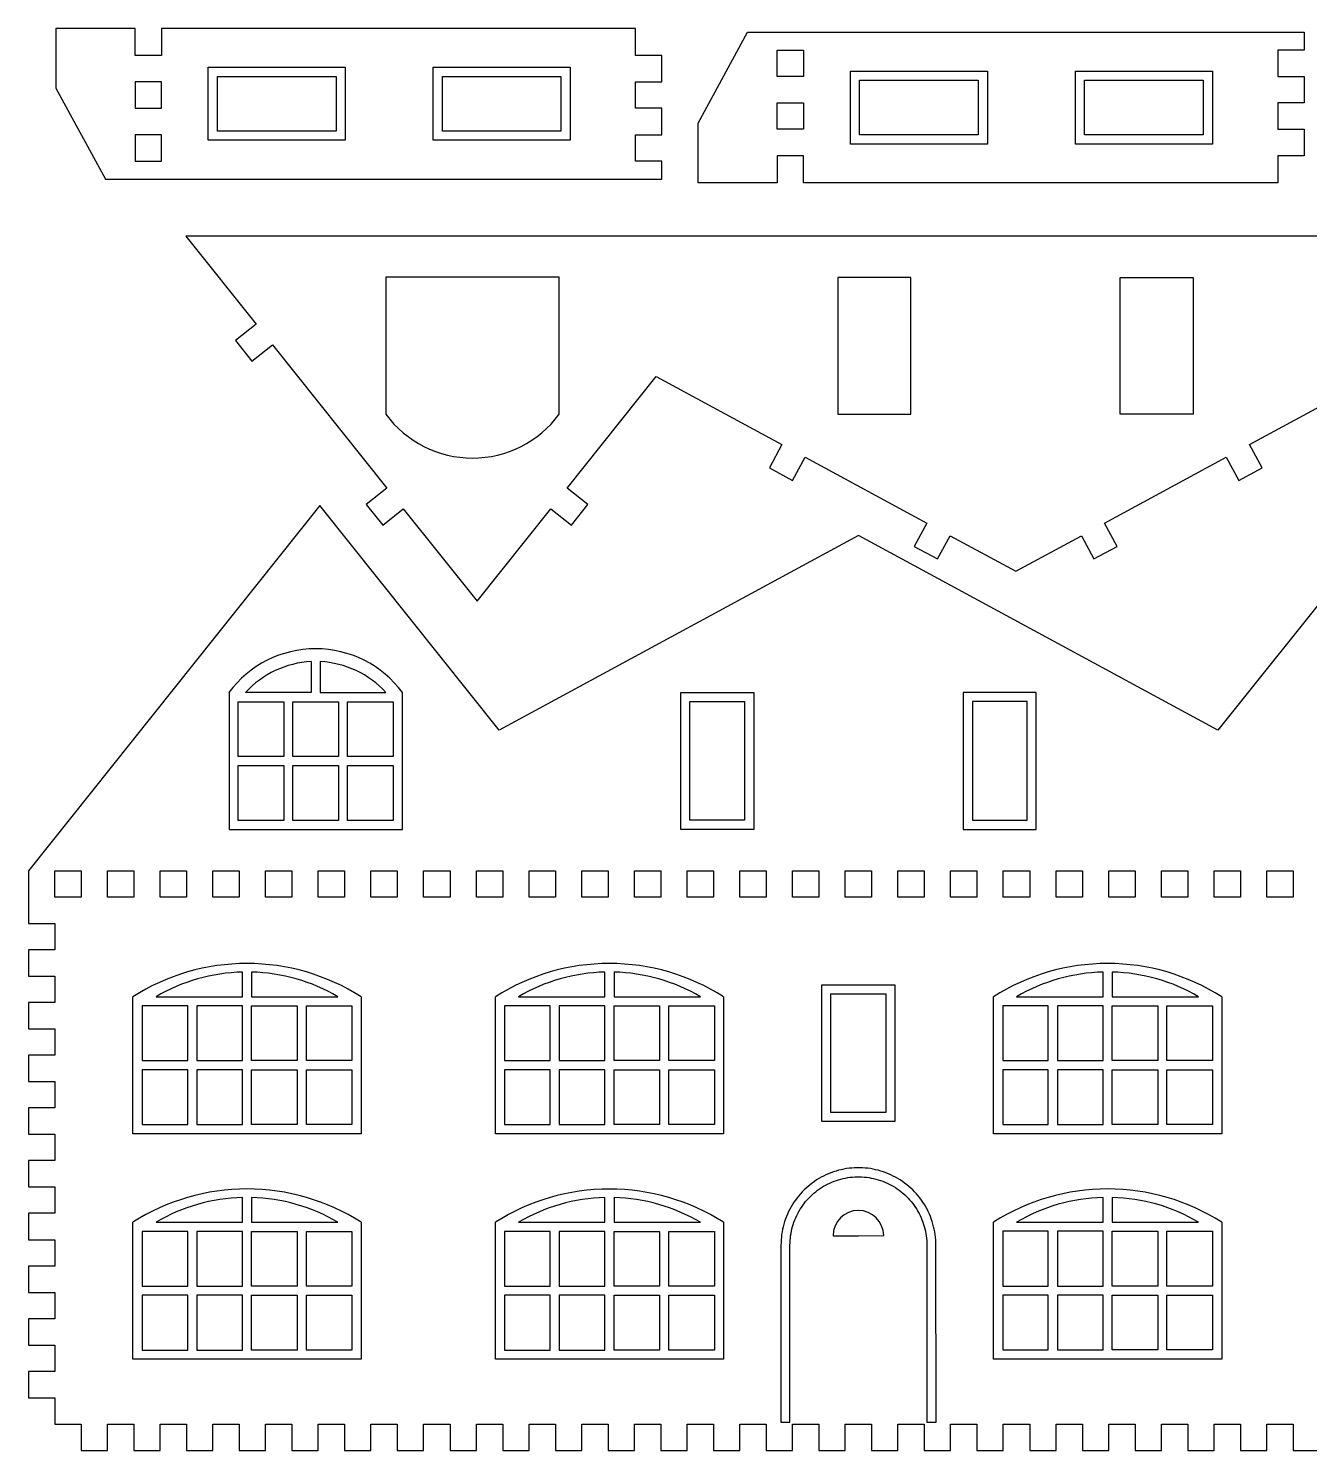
# Model space of a CAD drawing. Extents: x 3 to 797, y -421 to 397.
# Drawn here: x 187.6 to 382.1, y 2.7 to 218.5 of the extents above; entities that cross this region are included whole.
import ezdxf

# ---------------------------------------------------------------- set-up
doc = ezdxf.new("R2010")
doc.units = 0
doc.header["$MEASUREMENT"] = 0
doc.layers.add('LAYER_02', color=1, linetype='CONTINUOUS')
doc.layers.add('PLAT', color=7, linetype='CONTINUOUS')

msp = doc.modelspace()

# ---------------------------------------------------------------- linework, layer by layer
at = {"layer": 'LAYER_02'}
for p, q in [((214.88, 201.56), (214.88, 212.65)), ((214.88, 212.65), (235.66, 212.65)), ((235.66, 212.65), (235.66, 201.56)), ((249.03, 201.56), (249.03, 212.65)), ((249.03, 212.65), (269.81, 212.65)), ((269.81, 212.65), (269.81, 201.56)), ((312.38, 200.99), (312.38, 212.07)), ((312.38, 212.07), (333.16, 212.07)), ((333.16, 212.07), (333.16, 200.99)), ((346.53, 200.99), (346.53, 212.07)), ((346.53, 212.07), (367.31, 212.07)), ((367.31, 212.07), (367.31, 200.99)), ((235.66, 201.56), (214.88, 201.56)), ((269.81, 201.56), (249.03, 201.56)), ((333.16, 200.99), (312.38, 200.99)), ((367.31, 200.99), (346.53, 200.99)), ((218.03, 117.74), (218.03, 96.96)), ((244.35, 96.96), (244.35, 117.74)), ((286.62, 96.97), (286.62, 117.75)), ((286.62, 117.75), (297.7, 117.75)), ((297.7, 117.75), (297.7, 96.97)), ((340.57, 117.75), (329.48, 117.75)), ((329.48, 117.75), (329.48, 96.97)), ((340.57, 96.97), (340.57, 117.75)), ((218.03, 96.96), (244.35, 96.96)), ((297.7, 96.97), (286.62, 96.97)), ((329.48, 96.97), (340.57, 96.97)), ((308.04, 52.62), (308.04, 73.4)), ((308.04, 73.4), (319.12, 73.4)), ((319.12, 73.4), (319.12, 52.62)), ((203.45, 50.79), (203.45, 71.57)), ((238.08, 71.57), (238.08, 50.79)), ((258.47, 50.79), (258.47, 71.57)), ((293.1, 71.57), (293.1, 50.79)), ((334.09, 50.79), (334.09, 71.57)), ((368.73, 71.57), (368.73, 50.79)), ((319.12, 52.62), (308.04, 52.62)), ((220.76, 50.79), (203.45, 50.79)), ((238.08, 50.79), (220.76, 50.79)), ((275.78, 50.79), (258.47, 50.79)), ((293.1, 50.79), (275.78, 50.79)), ((351.41, 50.79), (334.09, 50.79)), ((368.73, 50.79), (351.41, 50.79)), ((311.36, 45.41), (310.97, 45.32)), ((311.76, 45.48), (311.36, 45.41)), ((312.16, 45.53), (311.76, 45.48)), ((312.57, 45.57), (312.16, 45.53)), ((312.97, 45.6), (312.57, 45.57)), ((313.38, 45.62), (312.97, 45.6)), ((313.79, 45.62), (313.38, 45.62)), ((314.19, 45.6), (313.79, 45.62)), ((314.6, 45.57), (314.19, 45.6)), ((315, 45.53), (314.6, 45.57)), ((315.4, 45.48), (315, 45.53)), ((315.8, 45.41), (315.4, 45.48)), ((316.2, 45.32), (315.8, 45.41)), ((306.57, 43.3), (306.25, 43.05)), ((306.9, 43.54), (306.57, 43.3)), ((307.24, 43.76), (306.9, 43.54)), ((307.58, 43.97), (307.24, 43.76)), ((307.94, 44.18), (307.58, 43.97)), ((308.3, 44.36), (307.94, 44.18)), ((308.66, 44.54), (308.3, 44.36)), ((309.03, 44.7), (308.66, 44.54)), ((308.91, 43.14), (309.24, 43.3)), ((309.41, 44.85), (309.03, 44.7)), ((309.24, 43.3), (309.56, 43.44)), ((309.79, 44.99), (309.41, 44.85)), ((309.56, 43.44), (309.9, 43.57)), ((310.18, 45.12), (309.79, 44.99)), ((309.9, 43.57), (310.24, 43.69)), ((310.57, 45.23), (310.18, 45.12)), ((310.24, 43.69), (310.58, 43.8)), ((310.97, 45.32), (310.57, 45.23)), ((310.58, 43.8), (310.92, 43.9)), ((310.92, 43.9), (311.27, 43.99)), ((311.27, 43.99), (311.62, 44.06)), ((311.62, 44.06), (311.97, 44.12)), ((311.97, 44.12), (312.33, 44.17)), ((312.33, 44.17), (312.69, 44.21)), ((312.69, 44.21), (313.04, 44.23)), ((313.04, 44.23), (313.4, 44.25)), ((313.4, 44.25), (313.76, 44.25)), ((313.76, 44.25), (314.12, 44.23)), ((314.12, 44.23), (314.48, 44.21)), ((314.48, 44.21), (314.83, 44.17)), ((314.83, 44.17), (315.19, 44.12)), ((315.19, 44.12), (315.54, 44.06)), ((315.54, 44.06), (315.89, 43.99)), ((315.89, 43.99), (316.24, 43.9)), ((316.59, 45.23), (316.2, 45.32)), ((316.24, 43.9), (316.59, 43.8)), ((316.98, 45.12), (316.59, 45.23)), ((316.59, 43.8), (316.93, 43.69)), ((316.93, 43.69), (317.27, 43.57)), ((317.37, 44.99), (316.98, 45.12)), ((317.27, 43.57), (317.6, 43.44)), ((317.75, 44.85), (317.37, 44.99)), ((317.6, 43.44), (317.93, 43.3)), ((318.13, 44.7), (317.75, 44.85)), ((317.93, 43.3), (318.25, 43.14)), ((318.5, 44.54), (318.13, 44.7)), ((318.87, 44.36), (318.5, 44.54)), ((319.23, 44.18), (318.87, 44.36)), ((319.58, 43.97), (319.23, 44.18)), ((319.92, 43.76), (319.58, 43.97)), ((320.26, 43.54), (319.92, 43.76)), ((320.59, 43.3), (320.26, 43.54)), ((320.91, 43.05), (320.59, 43.3)), ((304.26, 41.03), (304.02, 40.7)), ((304.52, 41.35), (304.26, 41.03)), ((304.78, 41.66), (304.52, 41.35)), ((305.05, 41.96), (304.78, 41.66)), ((305.34, 42.25), (305.05, 41.96)), ((305.63, 42.53), (305.34, 42.25)), ((305.94, 42.79), (305.63, 42.53)), ((305.8, 40.75), (306.05, 41.01)), ((306.25, 43.05), (305.94, 42.79)), ((306.05, 41.01), (306.3, 41.27)), ((306.3, 41.27), (306.56, 41.52)), ((306.56, 41.52), (306.83, 41.75)), ((306.83, 41.75), (307.1, 41.98)), ((307.1, 41.98), (307.39, 42.2)), ((307.39, 42.2), (307.68, 42.41)), ((307.68, 42.41), (307.98, 42.61)), ((307.98, 42.61), (308.28, 42.8)), ((308.28, 42.8), (308.6, 42.97)), ((308.6, 42.97), (308.91, 43.14)), ((318.25, 43.14), (318.57, 42.97)), ((318.57, 42.97), (318.88, 42.8)), ((318.88, 42.8), (319.19, 42.61)), ((319.19, 42.61), (319.48, 42.41)), ((319.48, 42.41), (319.78, 42.2)), ((319.78, 42.2), (320.06, 41.98)), ((320.06, 41.98), (320.34, 41.75)), ((320.34, 41.75), (320.61, 41.52)), ((320.61, 41.52), (320.87, 41.27)), ((320.87, 41.27), (321.12, 41.01)), ((321.23, 42.79), (320.91, 43.05)), ((321.12, 41.01), (321.36, 40.75)), ((321.53, 42.53), (321.23, 42.79)), ((321.83, 42.25), (321.53, 42.53)), ((322.11, 41.96), (321.83, 42.25)), ((322.38, 41.66), (322.11, 41.96)), ((322.65, 41.35), (322.38, 41.66)), ((322.9, 41.03), (322.65, 41.35)), ((323.14, 40.7), (322.9, 41.03)), ((302.99, 38.96), (302.82, 38.59)), ((303.17, 39.32), (302.99, 38.96)), ((303.36, 39.68), (303.17, 39.32)), ((303.57, 40.03), (303.36, 39.68)), ((303.79, 40.37), (303.57, 40.03)), ((304.02, 40.7), (303.79, 40.37)), ((304.38, 38.69), (304.55, 39)), ((304.55, 39), (304.74, 39.31)), ((304.74, 39.31), (304.93, 39.61)), ((304.93, 39.61), (305.13, 39.91)), ((305.13, 39.91), (305.35, 40.2)), ((305.35, 40.2), (305.57, 40.48)), ((305.57, 40.48), (305.8, 40.75)), ((321.36, 40.75), (321.59, 40.48)), ((321.59, 40.48), (321.82, 40.2)), ((321.82, 40.2), (322.03, 39.91)), ((322.03, 39.91), (322.23, 39.61)), ((322.23, 39.61), (322.43, 39.31)), ((322.43, 39.31), (322.61, 39)), ((322.61, 39), (322.78, 38.69)), ((323.37, 40.37), (323.14, 40.7)), ((323.59, 40.03), (323.37, 40.37)), ((323.8, 39.68), (323.59, 40.03)), ((324, 39.32), (323.8, 39.68)), ((324.18, 38.96), (324, 39.32)), ((324.35, 38.59), (324.18, 38.96)), ((203.45, 16.57), (203.45, 37.35)), ((238.08, 37.35), (238.08, 16.57)), ((258.47, 16.56), (258.47, 37.34)), ((293.1, 37.34), (293.1, 16.56)), ((302.27, 37.07), (302.16, 36.67)), ((302.38, 37.45), (302.27, 37.07)), ((302.52, 37.84), (302.38, 37.45)), ((302.66, 38.22), (302.52, 37.84)), ((302.82, 38.59), (302.66, 38.22)), ((303.59, 36.69), (303.69, 37.03)), ((303.69, 37.03), (303.8, 37.37)), ((303.8, 37.37), (303.93, 37.71)), ((303.93, 37.71), (304.07, 38.04)), ((304.07, 38.04), (304.22, 38.37)), ((304.22, 38.37), (304.38, 38.69)), ((322.78, 38.69), (322.94, 38.37)), ((322.94, 38.37), (323.09, 38.04)), ((323.09, 38.04), (323.23, 37.71)), ((323.23, 37.71), (323.36, 37.37)), ((323.36, 37.37), (323.47, 37.03)), ((323.47, 37.03), (323.58, 36.69)), ((324.5, 38.22), (324.35, 38.59)), ((324.65, 37.84), (324.5, 38.22)), ((324.78, 37.45), (324.65, 37.84)), ((324.9, 37.07), (324.78, 37.45)), ((325, 36.67), (324.9, 37.07)), ((334.09, 16.58), (334.09, 37.36)), ((368.73, 37.36), (368.73, 16.58)), ((301.85, 34.67), (301.83, 34.26)), ((301.88, 35.07), (301.85, 34.67)), ((301.93, 35.48), (301.88, 35.07)), ((302, 35.88), (301.93, 35.48)), ((302.07, 36.28), (302, 35.88)), ((302.16, 36.67), (302.07, 36.28)), ((303.2, 34.22), (303.22, 34.58)), ((303.22, 34.58), (303.25, 34.93)), ((303.25, 34.93), (303.29, 35.29)), ((303.29, 35.29), (303.35, 35.64)), ((303.35, 35.64), (303.41, 36)), ((303.41, 36), (303.49, 36.34)), ((303.49, 36.34), (303.59, 36.69)), ((323.58, 36.69), (323.67, 36.34)), ((323.67, 36.34), (323.75, 36)), ((323.75, 36), (323.82, 35.64)), ((323.82, 35.64), (323.87, 35.29)), ((323.87, 35.29), (323.92, 34.93)), ((323.92, 34.93), (323.95, 34.58)), ((323.95, 34.58), (323.97, 34.22)), ((325.09, 36.28), (325, 36.67)), ((325.17, 35.88), (325.09, 36.28)), ((325.23, 35.48), (325.17, 35.88)), ((325.28, 35.07), (325.23, 35.48)), ((325.31, 34.67), (325.28, 35.07)), ((325.34, 34.26), (325.31, 34.67)), ((301.83, 34.26), (301.82, 33.86)), ((301.82, 33.86), (301.82, 6.99)), ((303.19, 33.86), (303.2, 34.22)), ((303.19, 6.99), (303.19, 33.86)), ((323.97, 34.22), (323.97, 33.86)), ((323.97, 33.86), (323.99, 6.99)), ((325.34, 33.86), (325.34, 34.26)), ((325.37, 6.99), (325.34, 33.86)), ((220.76, 16.57), (203.45, 16.57)), ((238.08, 16.57), (220.76, 16.57)), ((275.78, 16.56), (258.47, 16.56)), ((293.1, 16.56), (275.78, 16.56)), ((351.41, 16.58), (334.09, 16.58)), ((368.73, 16.58), (351.41, 16.58)), ((301.82, 6.99), (303.19, 6.99)), ((323.99, 6.99), (325.37, 6.99))]:
    msp.add_line(p, q, dxfattribs=at)
for centre, radius, start, end in [((231.19, 108.04), 16.35, 36.3844, 143.6156), ((220.76, 44.42), 32.2, 90, 122.5323), ((220.76, 44.42), 32.2, 57.4677, 90), ((275.78, 44.42), 32.2, 90, 122.5323), ((275.78, 44.42), 32.2, 57.4677, 90), ((351.41, 44.42), 32.2, 90, 122.5323), ((351.41, 44.42), 32.2, 57.4677, 90), ((220.76, 10.2), 32.2, 90, 122.5323), ((220.76, 10.2), 32.2, 57.4677, 90), ((275.78, 10.19), 32.2, 90, 122.5323), ((275.78, 10.19), 32.2, 57.4677, 90), ((351.41, 10.21), 32.2, 90, 122.5323), ((351.41, 10.21), 32.2, 57.4677, 90)]:
    msp.add_arc(centre, radius, start, end, dxfattribs=at)
at = {"layer": 'PLAT'}
for p, q in [((203.76, 218.53), (191.76, 218.53)), ((191.76, 218.53), (191.76, 209.47)), ((203.76, 214.41), (203.76, 218.53)), ((207.76, 218.53), (207.76, 214.41)), ((279.76, 218.53), (207.76, 218.53)), ((279.76, 214.41), (279.76, 218.53)), ((289.25, 204.17), (296.76, 217.96)), ((296.76, 217.96), (301.25, 217.96)), ((301.25, 217.96), (381.25, 217.96)), ((381.25, 217.96), (381.25, 215.26)), ((207.76, 214.41), (203.76, 214.41)), ((283.76, 214.41), (279.76, 214.41)), ((283.76, 210.41), (283.76, 214.41)), ((301.25, 211.26), (301.25, 215.26)), ((301.25, 215.26), (305.25, 215.26)), ((305.25, 215.26), (305.25, 211.26)), ((381.25, 215.26), (377.25, 215.26)), ((377.25, 215.26), (377.25, 211.26)), ((191.76, 209.47), (199.26, 195.68)), ((203.76, 210.41), (203.76, 206.41)), ((207.76, 210.41), (203.76, 210.41)), ((207.76, 206.41), (207.76, 210.41)), ((216.27, 202.93), (216.27, 211.25)), ((216.27, 211.25), (234.28, 211.25)), ((234.28, 211.25), (234.28, 202.93)), ((250.42, 202.93), (250.42, 211.25)), ((250.42, 211.25), (268.43, 211.25)), ((268.43, 211.25), (268.43, 202.93)), ((279.76, 206.41), (279.76, 210.41)), ((279.76, 210.41), (283.76, 210.41)), ((305.25, 211.26), (301.25, 211.26)), ((313.77, 202.36), (313.77, 210.67)), ((313.77, 210.67), (331.78, 210.67)), ((331.78, 210.67), (331.78, 202.36)), ((347.91, 202.36), (347.91, 210.67)), ((347.91, 210.67), (365.92, 210.67)), ((365.92, 210.67), (365.92, 202.36)), ((377.25, 211.26), (381.25, 211.26)), ((381.25, 211.26), (381.25, 207.22)), ((301.25, 203.22), (301.25, 207.22)), ((301.25, 207.22), (305.25, 207.22)), ((305.25, 207.22), (305.25, 203.22)), ((381.25, 207.22), (377.25, 207.22)), ((377.25, 207.22), (377.25, 203.22)), ((203.76, 206.41), (207.76, 206.41)), ((283.76, 206.41), (279.76, 206.41)), ((283.76, 202.37), (283.76, 206.41)), ((234.28, 202.93), (216.27, 202.93)), ((268.43, 202.93), (250.42, 202.93)), ((289.25, 195.1), (289.25, 204.17)), ((305.25, 203.22), (301.25, 203.22)), ((377.25, 203.22), (381.25, 203.22)), ((381.25, 203.22), (381.25, 199.22)), ((203.76, 202.37), (203.76, 198.37)), ((207.76, 202.37), (203.76, 202.37)), ((207.76, 198.37), (207.76, 202.37)), ((279.76, 198.37), (279.76, 202.37)), ((279.76, 202.37), (283.76, 202.37)), ((331.78, 202.36), (313.77, 202.36)), ((365.92, 202.36), (347.91, 202.36)), ((305.25, 199.22), (301.25, 199.22)), ((301.25, 199.22), (301.25, 195.1)), ((305.25, 195.1), (305.25, 199.22)), ((381.25, 199.22), (377.25, 199.22)), ((377.25, 199.22), (377.25, 195.1)), ((203.76, 198.37), (207.76, 198.37)), ((283.76, 198.37), (279.76, 198.37)), ((283.76, 195.68), (283.76, 198.37)), ((199.26, 195.68), (203.76, 195.68)), ((203.76, 195.68), (283.76, 195.68)), ((301.25, 195.1), (289.25, 195.1)), ((377.25, 195.1), (305.25, 195.1)), ((463.46, 187.02), (211.46, 187.02)), ((211.46, 187.02), (222.13, 173.66)), ((268.16, 180.76), (241.84, 180.76)), ((241.84, 180.76), (241.84, 159.98)), ((268.16, 159.98), (268.16, 180.76)), ((310.48, 180.75), (310.48, 159.97)), ((321.56, 180.75), (310.48, 180.75)), ((321.56, 159.97), (321.56, 180.75)), ((353.34, 159.97), (353.34, 180.75)), ((353.34, 180.75), (364.42, 180.75)), ((364.42, 180.75), (364.42, 159.97)), ((222.13, 173.66), (219, 171.17)), ((219, 171.17), (221.49, 168.04)), ((221.49, 168.04), (224.62, 170.53)), ((224.62, 170.53), (242, 148.76)), ((269.38, 148.76), (282.89, 165.7)), ((282.89, 165.7), (301.97, 155.37)), ((372.95, 155.37), (392.03, 165.7)), ((310.48, 159.97), (321.56, 159.97)), ((364.42, 159.97), (353.34, 159.97)), ((301.97, 155.37), (300.07, 151.85)), ((303.58, 149.94), (305.49, 153.46)), ((305.49, 153.46), (323.98, 143.45)), ((350.95, 143.45), (369.43, 153.46)), ((369.43, 153.46), (371.34, 149.94)), ((374.86, 151.85), (372.95, 155.37)), ((300.07, 151.85), (303.58, 149.94)), ((371.34, 149.94), (374.86, 151.85)), ((242, 148.76), (238.87, 146.27)), ((272.5, 146.27), (269.38, 148.76)), ((231.81, 146.11), (187.58, 90.7)), ((259.02, 112.02), (231.81, 146.11)), ((238.87, 146.27), (241.37, 143.14)), ((241.37, 143.14), (244.49, 145.63)), ((244.49, 145.63), (255.69, 131.61)), ((255.69, 131.61), (266.88, 145.63)), ((266.88, 145.63), (270.01, 143.14)), ((270.01, 143.14), (272.5, 146.27)), ((395.36, 146.11), (368.15, 112.02)), ((323.98, 143.45), (322.07, 139.93)), ((352.85, 139.93), (350.95, 143.45)), ((313.58, 141.57), (259.02, 112.02)), ((368.15, 112.02), (313.58, 141.57)), ((325.59, 138.03), (327.49, 141.54)), ((327.49, 141.54), (337.46, 136.15)), ((337.46, 136.15), (347.43, 141.54)), ((347.43, 141.54), (349.33, 138.03)), ((322.07, 139.93), (325.59, 138.03)), ((349.33, 138.03), (352.85, 139.93)), ((230.51, 122.44), (230.51, 117.74)), ((231.89, 122.44), (231.89, 117.74)), ((230.51, 117.74), (220.53, 117.74)), ((231.89, 117.74), (241.85, 117.74)), ((219.41, 108.04), (219.41, 116.35)), ((219.41, 116.35), (226.34, 116.35)), ((226.34, 116.35), (226.34, 108.04)), ((227.73, 108.04), (227.73, 116.35)), ((227.73, 116.35), (234.65, 116.35)), ((234.65, 116.35), (234.65, 108.04)), ((236.04, 108.04), (236.04, 116.35)), ((236.04, 116.35), (242.97, 116.35)), ((242.97, 116.35), (242.97, 108.04)), ((287.99, 98.36), (287.99, 116.37)), ((287.99, 116.37), (296.3, 116.37)), ((296.3, 116.37), (296.3, 98.36)), ((339.19, 116.37), (330.88, 116.37)), ((330.88, 116.37), (330.88, 98.36)), ((339.19, 98.36), (339.19, 116.37)), ((226.34, 108.04), (219.41, 108.04)), ((234.65, 108.04), (227.73, 108.04)), ((242.97, 108.04), (236.04, 108.04)), ((219.41, 106.65), (226.34, 106.65)), ((219.41, 98.34), (219.41, 106.65)), ((226.34, 106.65), (226.34, 98.34)), ((227.73, 106.65), (234.65, 106.65)), ((227.73, 98.34), (227.73, 106.65)), ((234.65, 106.65), (234.65, 98.34)), ((236.04, 98.34), (236.04, 106.65)), ((236.04, 106.65), (242.97, 106.65)), ((242.97, 106.65), (242.97, 98.34)), ((226.34, 98.34), (219.41, 98.34)), ((234.65, 98.34), (227.73, 98.34)), ((242.97, 98.34), (236.04, 98.34)), ((296.3, 98.36), (287.99, 98.36)), ((330.88, 98.36), (339.19, 98.36)), ((187.58, 90.7), (187.58, 86.7)), ((191.58, 86.7), (191.58, 90.7)), ((191.58, 90.7), (195.58, 90.7)), ((195.58, 90.7), (195.58, 86.7)), ((199.58, 86.7), (199.58, 90.7)), ((199.58, 90.7), (203.58, 90.7)), ((203.58, 90.7), (203.58, 86.7)), ((207.58, 86.7), (207.58, 90.7)), ((207.58, 90.7), (211.58, 90.7)), ((211.58, 90.7), (211.58, 86.7)), ((215.58, 86.7), (215.58, 90.7)), ((215.58, 90.7), (219.58, 90.7)), ((219.58, 90.7), (219.58, 86.7)), ((223.58, 86.7), (223.58, 90.7)), ((223.58, 90.7), (227.58, 90.7)), ((227.58, 90.7), (227.58, 86.7)), ((231.58, 86.7), (231.58, 90.7)), ((231.58, 90.7), (235.58, 90.7)), ((235.58, 90.7), (235.58, 86.7)), ((239.58, 86.7), (239.58, 90.7)), ((239.58, 90.7), (243.58, 90.7)), ((243.58, 90.7), (243.58, 86.7)), ((247.58, 86.7), (247.58, 90.7)), ((247.58, 90.7), (251.58, 90.7)), ((251.58, 90.7), (251.58, 86.7)), ((255.58, 86.7), (255.58, 90.7)), ((255.58, 90.7), (259.58, 90.7)), ((259.58, 90.7), (259.58, 86.7)), ((263.58, 86.7), (263.58, 90.7)), ((263.58, 90.7), (267.58, 90.7)), ((267.58, 90.7), (267.58, 86.7)), ((271.58, 86.7), (271.58, 90.7)), ((271.58, 90.7), (275.58, 90.7)), ((275.58, 90.7), (275.58, 86.7)), ((279.58, 86.7), (279.58, 90.7)), ((279.58, 90.7), (283.58, 90.7)), ((283.58, 90.7), (283.58, 86.7)), ((287.58, 86.7), (287.58, 90.7)), ((287.58, 90.7), (291.58, 90.7)), ((291.58, 90.7), (291.58, 86.7)), ((295.58, 86.7), (295.58, 90.7)), ((295.58, 90.7), (299.58, 90.7)), ((299.58, 90.7), (299.58, 86.7)), ((303.58, 86.7), (303.58, 90.7)), ((303.58, 90.7), (307.58, 90.7)), ((307.58, 90.7), (307.58, 86.7)), ((311.58, 86.7), (311.58, 90.7)), ((311.58, 90.7), (315.58, 90.7)), ((315.58, 90.7), (315.58, 86.7)), ((319.58, 86.7), (319.58, 90.7)), ((319.58, 90.7), (323.58, 90.7)), ((323.58, 90.7), (323.58, 86.7)), ((327.58, 86.7), (327.58, 90.7)), ((327.58, 90.7), (331.58, 90.7)), ((331.58, 90.7), (331.58, 86.7)), ((335.58, 86.7), (335.58, 90.7)), ((335.58, 90.7), (339.58, 90.7)), ((339.58, 90.7), (339.58, 86.7)), ((343.58, 86.7), (343.58, 90.7)), ((343.58, 90.7), (347.58, 90.7)), ((347.58, 90.7), (347.58, 86.7)), ((351.58, 86.7), (351.58, 90.7)), ((351.58, 90.7), (355.58, 90.7)), ((355.58, 90.7), (355.58, 86.7)), ((359.58, 86.7), (359.58, 90.7)), ((359.58, 90.7), (363.58, 90.7)), ((363.58, 90.7), (363.58, 86.7)), ((367.58, 86.7), (367.58, 90.7)), ((367.58, 90.7), (371.58, 90.7)), ((371.58, 90.7), (371.58, 86.7)), ((375.58, 86.7), (375.58, 90.7)), ((375.58, 90.7), (379.58, 90.7)), ((379.58, 90.7), (379.58, 86.7)), ((187.58, 86.7), (187.58, 82.7)), ((195.58, 86.7), (191.58, 86.7)), ((203.58, 86.7), (199.58, 86.7)), ((211.58, 86.7), (207.58, 86.7)), ((219.58, 86.7), (215.58, 86.7)), ((227.58, 86.7), (223.58, 86.7)), ((235.58, 86.7), (231.58, 86.7)), ((243.58, 86.7), (239.58, 86.7)), ((251.58, 86.7), (247.58, 86.7)), ((259.58, 86.7), (255.58, 86.7)), ((267.58, 86.7), (263.58, 86.7)), ((275.58, 86.7), (271.58, 86.7)), ((283.58, 86.7), (279.58, 86.7)), ((291.58, 86.7), (287.58, 86.7)), ((299.58, 86.7), (295.58, 86.7)), ((307.58, 86.7), (303.58, 86.7)), ((315.58, 86.7), (311.58, 86.7)), ((323.58, 86.7), (319.58, 86.7)), ((331.58, 86.7), (327.58, 86.7)), ((339.58, 86.7), (335.58, 86.7)), ((347.58, 86.7), (343.58, 86.7)), ((355.58, 86.7), (351.58, 86.7)), ((363.58, 86.7), (359.58, 86.7)), ((371.58, 86.7), (367.58, 86.7)), ((379.58, 86.7), (375.58, 86.7)), ((187.58, 82.7), (191.58, 82.7)), ((191.58, 82.7), (191.58, 78.7)), ((191.58, 78.7), (187.58, 78.7)), ((187.58, 78.7), (187.58, 74.7)), ((187.58, 74.7), (191.58, 74.7)), ((191.58, 74.7), (191.58, 70.7)), ((220.07, 71.57), (220.07, 75.32)), ((221.46, 75.32), (221.46, 71.57)), ((275.09, 71.57), (275.09, 75.32)), ((276.48, 75.32), (276.48, 71.57)), ((350.72, 71.57), (350.72, 75.32)), ((352.1, 75.32), (352.1, 71.57)), ((206.96, 71.57), (220.07, 71.57)), ((221.46, 71.57), (234.57, 71.57)), ((261.98, 71.57), (275.09, 71.57)), ((276.48, 71.57), (289.59, 71.57)), ((309.41, 54), (309.41, 72.01)), ((309.41, 72.01), (317.72, 72.01)), ((317.72, 72.01), (317.72, 54)), ((337.6, 71.57), (350.72, 71.57)), ((352.1, 71.57), (365.22, 71.57)), ((191.58, 70.7), (187.58, 70.7)), ((187.58, 70.7), (187.58, 66.7)), ((211.76, 70.18), (204.83, 70.18)), ((204.83, 70.18), (204.83, 61.87)), ((211.76, 61.87), (211.76, 70.18)), ((220.07, 70.18), (213.15, 70.18)), ((213.15, 70.18), (213.15, 61.87)), ((220.07, 61.87), (220.07, 70.18)), ((221.46, 61.87), (221.46, 70.18)), ((221.46, 70.18), (228.38, 70.18)), ((228.38, 70.18), (228.38, 61.87)), ((229.77, 61.87), (229.77, 70.18)), ((229.77, 70.18), (236.7, 70.18)), ((236.7, 70.18), (236.7, 61.87)), ((266.78, 70.18), (259.85, 70.18)), ((259.85, 70.18), (259.85, 61.87)), ((266.78, 61.87), (266.78, 70.18)), ((275.09, 70.18), (268.16, 70.18)), ((268.16, 70.18), (268.16, 61.87)), ((275.09, 61.87), (275.09, 70.18)), ((276.48, 61.87), (276.48, 70.18)), ((276.48, 70.18), (283.4, 70.18)), ((283.4, 70.18), (283.4, 61.87)), ((284.79, 61.87), (284.79, 70.18)), ((284.79, 70.18), (291.72, 70.18)), ((291.72, 70.18), (291.72, 61.87)), ((335.48, 70.18), (335.48, 61.87)), ((342.41, 70.18), (335.48, 70.18)), ((342.41, 61.87), (342.41, 70.18)), ((350.72, 70.18), (343.79, 70.18)), ((343.79, 70.18), (343.79, 61.87)), ((350.72, 61.87), (350.72, 70.18)), ((352.1, 70.18), (359.03, 70.18)), ((352.1, 61.87), (352.1, 70.18)), ((359.03, 70.18), (359.03, 61.87)), ((360.41, 61.87), (360.41, 70.18)), ((360.41, 70.18), (367.34, 70.18)), ((367.34, 70.18), (367.34, 61.87)), ((187.58, 66.7), (191.58, 66.7)), ((191.58, 66.7), (191.58, 62.7)), ((191.58, 62.7), (187.58, 62.7)), ((187.58, 62.7), (187.58, 58.7)), ((204.83, 61.87), (211.76, 61.87)), ((204.83, 60.49), (204.83, 52.17)), ((211.76, 60.49), (204.83, 60.49)), ((211.76, 52.17), (211.76, 60.49)), ((213.15, 61.87), (220.07, 61.87)), ((220.07, 60.49), (213.15, 60.49)), ((213.15, 60.49), (213.15, 52.17)), ((220.07, 52.17), (220.07, 60.49)), ((228.38, 61.87), (221.46, 61.87)), ((221.46, 52.17), (221.46, 60.49)), ((221.46, 60.49), (228.38, 60.49)), ((228.38, 60.49), (228.38, 52.17)), ((236.7, 61.87), (229.77, 61.87)), ((229.77, 52.17), (229.77, 60.49)), ((229.77, 60.49), (236.7, 60.49)), ((236.7, 60.49), (236.7, 52.17)), ((259.85, 61.87), (266.78, 61.87)), ((259.85, 60.49), (259.85, 52.17)), ((266.78, 60.49), (259.85, 60.49)), ((266.78, 52.17), (266.78, 60.49)), ((268.16, 61.87), (275.09, 61.87)), ((275.09, 60.49), (268.16, 60.49)), ((268.16, 60.49), (268.16, 52.17)), ((275.09, 52.17), (275.09, 60.49)), ((283.4, 61.87), (276.48, 61.87)), ((276.48, 52.17), (276.48, 60.49)), ((276.48, 60.49), (283.4, 60.49)), ((283.4, 60.49), (283.4, 52.17)), ((291.72, 61.87), (284.79, 61.87)), ((284.79, 52.17), (284.79, 60.49)), ((284.79, 60.49), (291.72, 60.49)), ((291.72, 60.49), (291.72, 52.17)), ((335.48, 61.87), (342.41, 61.87)), ((335.48, 60.49), (335.48, 52.17)), ((342.41, 60.49), (335.48, 60.49)), ((342.41, 52.17), (342.41, 60.49)), ((343.79, 61.87), (350.72, 61.87)), ((350.72, 60.49), (343.79, 60.49)), ((343.79, 60.49), (343.79, 52.17)), ((350.72, 52.17), (350.72, 60.49)), ((359.03, 61.87), (352.1, 61.87)), ((352.1, 52.17), (352.1, 60.49)), ((352.1, 60.49), (359.03, 60.49)), ((359.03, 60.49), (359.03, 52.17)), ((367.34, 61.87), (360.41, 61.87)), ((360.41, 52.17), (360.41, 60.49)), ((360.41, 60.49), (367.34, 60.49)), ((367.34, 60.49), (367.34, 52.17)), ((187.58, 58.7), (191.58, 58.7)), ((191.58, 58.7), (191.58, 54.7)), ((191.58, 54.7), (187.58, 54.7)), ((187.58, 54.7), (187.58, 50.7)), ((317.72, 54), (309.41, 54)), ((204.83, 52.17), (211.76, 52.17)), ((213.15, 52.17), (220.07, 52.17)), ((228.38, 52.17), (221.46, 52.17)), ((236.7, 52.17), (229.77, 52.17)), ((259.85, 52.17), (266.78, 52.17)), ((268.16, 52.17), (275.09, 52.17)), ((283.4, 52.17), (276.48, 52.17)), ((291.72, 52.17), (284.79, 52.17)), ((335.48, 52.17), (342.41, 52.17)), ((343.79, 52.17), (350.72, 52.17)), ((359.03, 52.17), (352.1, 52.17)), ((367.34, 52.17), (360.41, 52.17)), ((187.58, 50.7), (191.58, 50.7)), ((191.58, 50.7), (191.58, 46.7)), ((191.58, 46.7), (187.58, 46.7)), ((187.58, 46.7), (187.58, 42.7)), ((187.58, 42.7), (191.58, 42.7)), ((191.58, 42.7), (191.58, 38.7)), ((220.07, 37.35), (220.07, 41.1)), ((221.46, 41.1), (221.46, 37.35)), ((275.09, 37.34), (275.09, 41.09)), ((276.48, 41.09), (276.48, 37.34)), ((350.72, 37.36), (350.72, 41.11)), ((352.1, 41.11), (352.1, 37.36)), ((191.58, 38.7), (187.58, 38.7)), ((187.58, 38.7), (187.58, 34.7)), ((206.96, 37.35), (220.07, 37.35)), ((221.46, 37.35), (234.57, 37.35)), ((261.98, 37.34), (275.09, 37.34)), ((276.48, 37.34), (289.59, 37.34)), ((337.6, 37.36), (350.72, 37.36)), ((352.1, 37.36), (365.22, 37.36)), ((187.58, 34.7), (191.58, 34.7)), ((191.58, 34.7), (191.58, 30.7)), ((204.83, 35.96), (204.83, 27.65)), ((211.76, 35.96), (204.83, 35.96)), ((211.76, 27.65), (211.76, 35.96)), ((220.07, 35.96), (213.15, 35.96)), ((213.15, 35.96), (213.15, 27.65)), ((220.07, 27.65), (220.07, 35.96)), ((221.46, 27.65), (221.46, 35.96)), ((221.46, 35.96), (228.38, 35.96)), ((228.38, 35.96), (228.38, 27.65)), ((229.77, 27.65), (229.77, 35.96)), ((229.77, 35.96), (236.7, 35.96)), ((236.7, 35.96), (236.7, 27.65)), ((266.78, 35.95), (259.85, 35.95)), ((259.85, 35.95), (259.85, 27.64)), ((266.78, 27.64), (266.78, 35.95)), ((275.09, 35.95), (268.16, 35.95)), ((268.16, 35.95), (268.16, 27.64)), ((275.09, 27.64), (275.09, 35.95)), ((276.48, 35.95), (283.4, 35.95)), ((276.48, 27.64), (276.48, 35.95)), ((283.4, 35.95), (283.4, 27.64)), ((284.79, 27.64), (284.79, 35.95)), ((284.79, 35.95), (291.72, 35.95)), ((291.72, 35.95), (291.72, 27.64)), ((309.75, 35.3), (313.58, 35.3)), ((313.58, 35.3), (317.42, 35.33)), ((335.48, 35.98), (335.48, 27.66)), ((342.41, 35.98), (335.48, 35.98)), ((342.41, 27.66), (342.41, 35.98)), ((350.72, 35.98), (343.79, 35.98)), ((343.79, 35.98), (343.79, 27.66)), ((350.72, 27.66), (350.72, 35.98)), ((352.1, 27.66), (352.1, 35.98)), ((352.1, 35.98), (359.03, 35.98)), ((359.03, 35.98), (359.03, 27.66)), ((360.41, 27.66), (360.41, 35.98)), ((360.41, 35.98), (367.34, 35.98)), ((367.34, 35.98), (367.34, 27.66)), ((191.58, 30.7), (187.58, 30.7)), ((187.58, 30.7), (187.58, 26.7)), ((187.58, 26.7), (191.58, 26.7)), ((191.58, 26.7), (191.58, 22.7)), ((204.83, 27.65), (211.76, 27.65)), ((204.83, 26.27), (204.83, 17.95)), ((211.76, 26.27), (204.83, 26.27)), ((211.76, 17.95), (211.76, 26.27)), ((213.15, 27.65), (220.07, 27.65)), ((220.07, 26.27), (213.15, 26.27)), ((213.15, 26.27), (213.15, 17.95)), ((220.07, 17.95), (220.07, 26.27)), ((228.38, 27.65), (221.46, 27.65)), ((221.46, 17.95), (221.46, 26.27)), ((221.46, 26.27), (228.38, 26.27)), ((228.38, 26.27), (228.38, 17.95)), ((236.7, 27.65), (229.77, 27.65)), ((229.77, 17.95), (229.77, 26.27)), ((229.77, 26.27), (236.7, 26.27)), ((236.7, 26.27), (236.7, 17.95)), ((259.85, 27.64), (266.78, 27.64)), ((259.85, 26.26), (259.85, 17.94)), ((266.78, 26.26), (259.85, 26.26)), ((266.78, 17.94), (266.78, 26.26)), ((268.16, 27.64), (275.09, 27.64)), ((275.09, 26.26), (268.16, 26.26)), ((268.16, 26.26), (268.16, 17.94)), ((275.09, 17.94), (275.09, 26.26)), ((283.4, 27.64), (276.48, 27.64)), ((276.48, 17.94), (276.48, 26.26)), ((276.48, 26.26), (283.4, 26.26)), ((283.4, 26.26), (283.4, 17.94)), ((291.72, 27.64), (284.79, 27.64)), ((284.79, 17.94), (284.79, 26.26)), ((284.79, 26.26), (291.72, 26.26)), ((291.72, 26.26), (291.72, 17.94)), ((335.48, 27.66), (342.41, 27.66)), ((342.41, 26.28), (335.48, 26.28)), ((335.48, 26.28), (335.48, 17.97)), ((342.41, 17.97), (342.41, 26.28)), ((343.79, 27.66), (350.72, 27.66)), ((350.72, 26.28), (343.79, 26.28)), ((343.79, 26.28), (343.79, 17.97)), ((350.72, 17.97), (350.72, 26.28)), ((359.03, 27.66), (352.1, 27.66)), ((352.1, 17.97), (352.1, 26.28)), ((352.1, 26.28), (359.03, 26.28)), ((359.03, 26.28), (359.03, 17.97)), ((367.34, 27.66), (360.41, 27.66)), ((360.41, 17.97), (360.41, 26.28)), ((360.41, 26.28), (367.34, 26.28)), ((367.34, 26.28), (367.34, 17.97)), ((191.58, 22.7), (187.58, 22.7)), ((187.58, 22.7), (187.58, 18.7)), ((187.58, 18.7), (191.58, 18.7)), ((191.58, 18.7), (191.58, 14.7)), ((204.83, 17.95), (211.76, 17.95)), ((213.15, 17.95), (220.07, 17.95)), ((228.38, 17.95), (221.46, 17.95)), ((236.7, 17.95), (229.77, 17.95)), ((259.85, 17.94), (266.78, 17.94)), ((268.16, 17.94), (275.09, 17.94)), ((283.4, 17.94), (276.48, 17.94)), ((291.72, 17.94), (284.79, 17.94)), ((335.48, 17.97), (342.41, 17.97)), ((343.79, 17.97), (350.72, 17.97)), ((359.03, 17.97), (352.1, 17.97)), ((367.34, 17.97), (360.41, 17.97)), ((191.58, 14.7), (187.58, 14.7)), ((187.58, 14.7), (187.58, 10.7)), ((187.58, 10.7), (191.58, 10.7)), ((191.58, 10.7), (191.58, 6.7)), ((191.58, 6.7), (195.58, 6.7)), ((195.58, 6.7), (195.58, 2.7)), ((199.58, 2.7), (199.58, 6.7)), ((199.58, 6.7), (203.58, 6.7)), ((203.58, 6.7), (203.58, 2.7)), ((207.58, 2.7), (207.58, 6.7)), ((207.58, 6.7), (211.58, 6.7)), ((211.58, 6.7), (211.58, 2.7)), ((215.58, 2.7), (215.58, 6.7)), ((215.58, 6.7), (219.58, 6.7)), ((219.58, 6.7), (219.58, 2.7)), ((223.58, 2.7), (223.58, 6.7)), ((223.58, 6.7), (227.58, 6.7)), ((227.58, 6.7), (227.58, 2.7)), ((231.58, 2.7), (231.58, 6.7)), ((231.58, 6.7), (235.58, 6.7)), ((235.58, 6.7), (235.58, 2.7)), ((239.58, 2.7), (239.58, 6.7)), ((239.58, 6.7), (243.58, 6.7)), ((243.58, 6.7), (243.58, 2.7)), ((247.58, 2.7), (247.58, 6.7)), ((247.58, 6.7), (251.58, 6.7)), ((251.58, 6.7), (251.58, 2.7)), ((255.58, 2.7), (255.58, 6.7)), ((255.58, 6.7), (259.58, 6.7)), ((259.58, 6.7), (259.58, 2.7)), ((263.58, 2.7), (263.58, 6.7)), ((263.58, 6.7), (267.58, 6.7)), ((267.58, 6.7), (267.58, 2.7)), ((271.58, 2.7), (271.58, 6.7)), ((271.58, 6.7), (275.58, 6.7)), ((275.58, 6.7), (275.58, 2.7)), ((279.58, 2.7), (279.58, 6.7)), ((279.58, 6.7), (283.58, 6.7)), ((283.58, 6.7), (283.58, 2.7)), ((287.58, 2.7), (287.58, 6.7)), ((287.58, 6.7), (291.58, 6.7)), ((291.58, 6.7), (291.58, 2.7)), ((295.58, 2.7), (295.58, 6.7)), ((295.58, 6.7), (299.58, 6.7)), ((299.58, 6.7), (299.58, 2.7)), ((303.58, 2.7), (303.58, 6.7)), ((303.58, 6.7), (307.58, 6.7)), ((307.58, 6.7), (307.58, 2.7)), ((311.58, 2.7), (311.58, 6.7)), ((311.58, 6.7), (315.58, 6.7)), ((315.58, 6.7), (315.58, 2.7)), ((319.58, 2.7), (319.58, 6.7)), ((319.58, 6.7), (323.58, 6.7)), ((323.58, 6.7), (323.58, 2.7)), ((327.58, 2.7), (327.58, 6.7)), ((327.58, 6.7), (331.58, 6.7)), ((331.58, 6.7), (331.58, 2.7)), ((335.58, 2.7), (335.58, 6.7)), ((335.58, 6.7), (339.58, 6.7)), ((339.58, 6.7), (339.58, 2.7)), ((343.58, 2.7), (343.58, 6.7)), ((343.58, 6.7), (347.58, 6.7)), ((347.58, 6.7), (347.58, 2.7)), ((351.58, 2.7), (351.58, 6.7)), ((351.58, 6.7), (355.58, 6.7)), ((355.58, 6.7), (355.58, 2.7)), ((359.58, 2.7), (359.58, 6.7)), ((359.58, 6.7), (363.58, 6.7)), ((363.58, 6.7), (363.58, 2.7)), ((367.58, 2.7), (367.58, 6.7)), ((367.58, 6.7), (371.58, 6.7)), ((371.58, 6.7), (371.58, 2.7)), ((375.58, 2.7), (375.58, 6.7)), ((375.58, 6.7), (379.58, 6.7)), ((379.58, 6.7), (379.58, 2.7)), ((195.58, 2.7), (199.58, 2.7)), ((203.58, 2.7), (207.58, 2.7)), ((211.58, 2.7), (215.58, 2.7)), ((219.58, 2.7), (223.58, 2.7)), ((227.58, 2.7), (231.58, 2.7)), ((235.58, 2.7), (239.58, 2.7)), ((243.58, 2.7), (247.58, 2.7)), ((251.58, 2.7), (255.58, 2.7)), ((259.58, 2.7), (263.58, 2.7)), ((267.58, 2.7), (271.58, 2.7)), ((275.58, 2.7), (279.58, 2.7)), ((283.58, 2.7), (287.58, 2.7)), ((291.58, 2.7), (295.58, 2.7)), ((299.58, 2.7), (303.58, 2.7)), ((307.58, 2.7), (311.58, 2.7)), ((315.58, 2.7), (319.58, 2.7)), ((323.58, 2.7), (327.58, 2.7)), ((331.58, 2.7), (335.58, 2.7)), ((339.58, 2.7), (343.58, 2.7)), ((347.58, 2.7), (351.58, 2.7)), ((355.58, 2.7), (359.58, 2.7)), ((363.58, 2.7), (367.58, 2.7)), ((371.58, 2.7), (375.58, 2.7)), ((379.58, 2.7), (383.58, 2.7))]:
    msp.add_line(p, q, dxfattribs=at)
for centre, radius, start, end in [((255, 169.68), 16.35, 216.3844, 323.6156), ((231.19, 108.04), 14.41, 92.7113, 137.7167), ((231.19, 108.04), 14.41, 42.2833, 87.2023), ((220.76, 48.08), 27.25, 91.4559, 120.4501), ((220.76, 48.08), 27.25, 59.5499, 88.5441), ((275.78, 48.08), 27.25, 91.4559, 120.4501), ((275.78, 48.08), 27.25, 59.5499, 88.5441), ((351.41, 48.08), 27.25, 91.4559, 120.4501), ((351.41, 48.08), 27.25, 59.5499, 88.5441), ((220.76, 13.86), 27.25, 91.4559, 120.4501), ((220.76, 13.86), 27.25, 59.5499, 88.5441), ((275.78, 13.85), 27.25, 91.4559, 120.4501), ((275.78, 13.85), 27.25, 59.5499, 88.5441), ((351.41, 13.87), 27.25, 91.4559, 120.4501), ((351.41, 13.87), 27.25, 59.5499, 88.5441), ((313.58, 35.3), 3.84, 0.3931, 180)]:
    msp.add_arc(centre, radius, start, end, dxfattribs=at)

doc.saveas('drawing.dxf')
